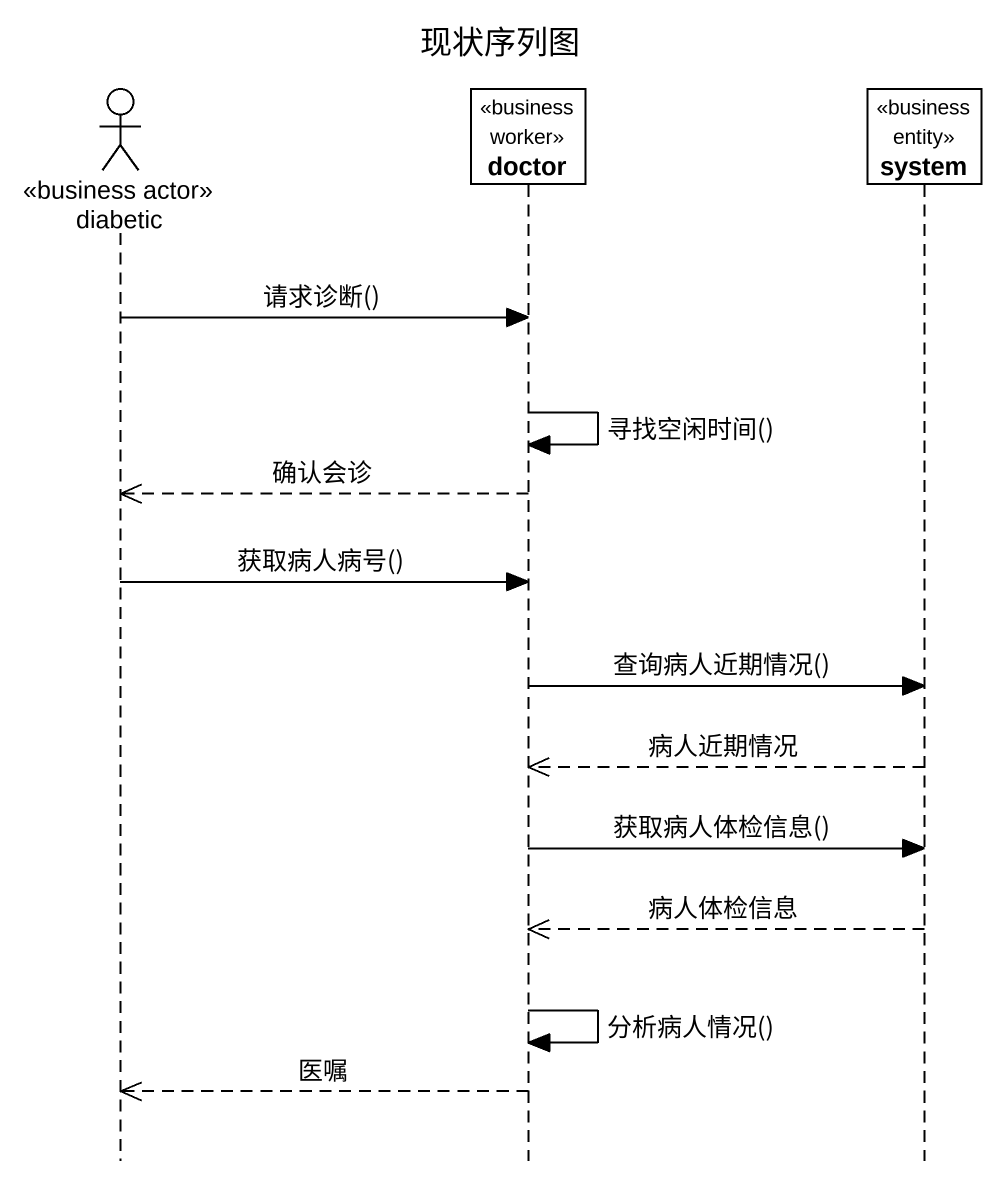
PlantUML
@startuml
title 现状序列图
hide footbox
actor diabetic <<business actor>>
participant doctor <<business worker>>
participant system <<business entity>>

diabetic -> doctor : 请求诊断()
doctor -> doctor : 寻找空闲时间()
doctor -->> diabetic : 确认会诊
diabetic -> doctor : 获取病人病号()
doctor -> system : 查询病人近期情况()
system -->> doctor : 病人近期情况
doctor -> system : 获取病人体检信息()
system -->> doctor : 病人体检信息
doctor -> doctor : 分析病人情况()
doctor -->> diabetic : 医嘱
@enduml
